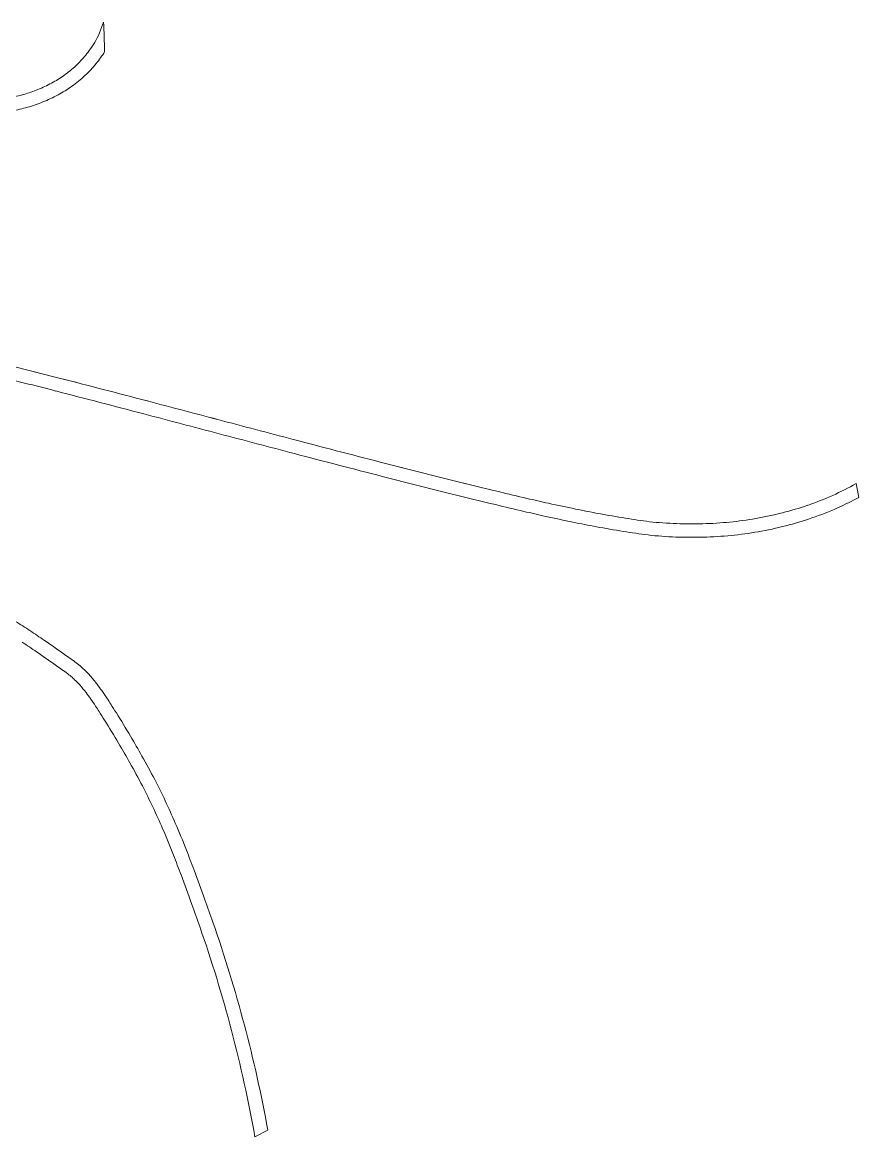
# Model space of a CAD drawing. Header units: millimetres. Extents: x 2241 to 3247, y -916 to -339.
# Drawn here: x 2884.4 to 3246.7, y -894.7 to -412.2 of the extents above; entities that cross this region are included whole.
import ezdxf

# ---------------------------------------------------------------- set-up
doc = ezdxf.new("R2010")
doc.units = ezdxf.units.MM
doc.layers.add('EDGE', color=18, linetype='Continuous', lineweight=0, true_color=0x000000)

msp = doc.modelspace()

# ---------------------------------------------------------------- linework, layer by layer
at = {"layer": 'EDGE'}
msp.add_line((3245.53, -611.94), (3246.67, -617.93), dxfattribs=at)
at = {"layer": 'EDGE', "lineweight": 0}
msp.add_line((2985.18, -894.72), (2990.77, -891.93), dxfattribs=at)
at = {"layer": 'EDGE'}
for centre, radius, start, end in [((2879.34, -399.59), 42.18, 329.3973, 342.6232), ((2347.77, -440.97), 572.55, 1.6071, 2.8813), ((2878.1, -398.86), 43.62, 320.8416, 329.3973), ((2876.71, -397.73), 45.41, 312.8954, 320.8416), ((2878.1, -398.86), 49.42, 320.8416, 328.1831), ((2873.47, -394.24), 50.17, 305.3361, 312.8954), ((2876.71, -397.73), 51.21, 312.8954, 320.8416), ((2869.36, -387.39), 58.18, 292.0091, 298.5171), ((2871.84, -391.94), 53, 298.5171, 305.3361), ((2873.47, -394.24), 55.97, 305.3361, 312.8954), ((2867.9, -383.1), 62.71, 279.9823, 285.938), ((2868.55, -385.37), 60.35, 285.938, 292.0091), ((2869.36, -387.39), 63.97, 292.0091, 298.5171), ((2871.84, -391.94), 58.8, 298.5171, 305.3361), ((2868.55, -385.37), 66.15, 285.938, 292.0091), ((2867.9, -383.1), 68.51, 280.0513, 285.938)]:
    msp.add_arc(centre, radius, start, end, dxfattribs=at)
at = {"layer": 'EDGE', "lineweight": 0}
for centre, radius, start, end in [((1860.1, -4605.28), 4170.87, 75.55707, 75.94137), ((1859.99, -4605.71), 4171.31, 75.55697, 75.94121), ((1860.1, -4605.28), 4165.07, 75.55707, 75.94137), ((830.2, -8604.02), 8300.11, 75.284654, 75.557072), ((829.79, -8605.61), 8301.76, 75.28461, 75.556973), ((830.2, -8604.02), 8294.32, 75.284654, 75.557072), ((-1750.96, -18432.1), 18461.49, 75.180004, 75.284654), ((-1752.89, -18439.43), 18469.06, 75.180009, 75.28461), ((-1750.96, -18432.1), 18455.69, 75.180004, 75.284654), ((7124.24, 15111.77), 16236.64, 255.180004, 255.298994), ((7123.21, 15107.87), 16232.61, 255.180009, 255.299021), ((7124.24, 15111.77), 16242.44, 255.180004, 255.298994), ((4992.4, 6986.27), 7836.14, 255.299021, 255.585793), ((4992.56, 6986.86), 7836.75, 255.298994, 255.58577), ((4992.56, 6986.86), 7842.55, 255.298994, 255.58577), ((4051.21, 3324.31), 4055.16, 255.58579, 255.98443), ((4051.2, 3324.3), 4055.16, 255.58577, 255.98443), ((4051.2, 3324.3), 4060.95, 255.58577, 255.9846), ((13226.44, 40813.52), 42650.79, 256.222549, 256.248569), ((13231.47, 40834.01), 42671.89, 256.222549, 256.248555), ((3184.95, -504.06), 123.72, 294.0684, 299.3171), ((13226.44, 40813.52), 42656.59, 256.222533, 256.248569), ((3310.45, 294.6), 936.17, 256.24857, 256.42419), ((3310.42, 294.47), 936.03, 256.24855, 256.42414), ((3448.61, 866.74), 1524.76, 256.42414, 256.8989), ((3448.59, 866.62), 1524.64, 256.42419, 256.89898), ((3181.1, -495.44), 133.17, 289.0083, 294.0678), ((3181.1, -495.44), 133.17, 289.0094, 294.0684), ((3310.45, 294.6), 941.97, 256.24857, 256.42419), ((3448.59, 866.62), 1530.43, 256.42419, 256.89898), ((3302.67, 239.66), 880.92, 256.89898, 257.52359), ((3302.68, 239.69), 880.95, 256.8989, 257.52348), ((3272.33, 102.53), 740.47, 257.52359, 258.44863), ((3272.34, 102.55), 740.49, 257.52348, 258.44848), ((3179.3, -490.23), 138.67, 284.3321, 289.0083), ((3179.31, -490.23), 138.67, 284.3327, 289.0094), ((3181.1, -495.44), 138.96, 289.0094, 294.0684), ((3184.95, -504.06), 129.52, 294.0684, 298.4588), ((3302.67, 239.66), 886.71, 256.89898, 257.52359), ((3272.33, 102.53), 746.27, 257.52359, 258.44863), ((3233.76, -86.19), 547.85, 258.4485, 259.5239), ((3233.76, -86.21), 547.83, 258.4486, 259.5241), ((3222.69, -146.04), 486.99, 259.5241, 260.8991), ((3222.7, -146.03), 487, 259.5239, 260.899), ((3208.43, -235.08), 396.81, 260.8991, 262.4224), ((3175.5, -473.51), 155.84, 275.6597, 279.8373), ((3176.48, -479.18), 150.08, 279.8373, 284.3321), ((3179.31, -490.23), 144.47, 284.3327, 289.0094), ((3233.76, -86.21), 553.63, 258.4486, 259.5241), ((3222.69, -146.04), 492.79, 259.5241, 260.8991), ((3174.59, -453.32), 176.08, 263.9746, 267.7625), ((3174.37, -459), 170.4, 267.7625, 271.613), ((3174.49, -463.31), 166.08, 271.613, 275.6597), ((3176.48, -479.18), 155.88, 279.8373, 284.3327), ((3208.43, -235.08), 402.61, 260.8991, 262.4336), ((3174.59, -453.32), 181.88, 263.9497, 267.7626), ((3174.37, -459), 176.19, 267.7626, 271.6132), ((3174.49, -463.31), 171.88, 271.6132, 275.6598), ((3175.5, -473.51), 161.64, 275.6598, 279.8373), ((2663.1, -1016.87), 408.56, 56.6466, 57.681), ((2663.64, -1016.04), 407.56, 55.5854, 56.6466), ((2366.1, -1450.36), 934.03, 54.88736, 55.58543), ((2663.64, -1016.04), 401.56, 55.5854, 56.6466), ((2366.1, -1450.36), 928.03, 54.88736, 55.58543), ((2765.95, -881.69), 238.85, 54.1497, 54.8874), ((2864.31, -745.56), 70.91, 52.7525, 54.1497), ((2871.42, -736.21), 59.16, 50.0115, 52.7525), ((2765.95, -881.69), 232.85, 54.1497, 54.8874), ((2864.31, -745.56), 64.91, 52.7525, 54.1497), ((2871.42, -736.21), 53.16, 50.0115, 52.7525), ((2883.65, -721.63), 40.13, 46.5903, 50.0115), ((2883.4, -721.89), 40.49, 41.3302, 46.5903), ((2883.65, -721.63), 34.13, 46.5903, 50.0115), ((2883.4, -721.89), 34.49, 41.3302, 46.5903), ((2861.76, -740.93), 63.32, 37.4486, 41.3302), ((2861.76, -740.93), 69.32, 37.4486, 41.3302), ((2841.43, -756.49), 94.92, 35.3421, 37.4486), ((2841.43, -756.49), 88.92, 35.3421, 37.4486), ((2809.34, -779.26), 134.27, 33.5883, 35.3421), ((2809.34, -779.26), 128.27, 33.5883, 35.3421), ((2785.37, -795.17), 157.03, 32.5497, 33.5883), ((2785.37, -795.17), 163.03, 32.5497, 33.5883), ((2608.82, -907.86), 372.49, 31.8698, 32.5497), ((2608.82, -907.86), 366.49, 31.8698, 32.5497), ((2438.57, -1013.71), 572.96, 30.6905, 31.8698), ((2438.57, -1013.71), 566.96, 30.6905, 31.8698), ((2580.07, -929.72), 408.4, 29.2907, 30.6905), ((2580.07, -929.72), 402.4, 29.2907, 30.6905), ((2623.7, -905.25), 352.39, 27.4405, 29.2907), ((2623.7, -905.25), 358.39, 27.4405, 29.2907), ((2688.97, -871.36), 278.84, 25.3606, 27.4405), ((2688.97, -871.36), 284.84, 25.3606, 27.4405), ((2685.92, -872.8), 282.21, 23.2608, 25.3606), ((2685.92, -872.8), 288.21, 23.2608, 25.3606), ((2572.45, -921.58), 405.72, 21.5095, 23.2608), ((2572.45, -921.58), 411.72, 21.5095, 23.2608), ((2487.5, -955.06), 503.03, 20.4573, 21.5095), ((2487.5, -955.06), 497.03, 20.4573, 21.5095), ((1916.91, -1167.91), 1106.03, 19.75192, 20.45728), ((1916.91, -1167.91), 1112.03, 19.75192, 20.45728), ((1816.15, -1204.09), 1213.08, 19.2692, 19.75192), ((1816.15, -1204.09), 1213.09, 19.26922, 19.75192), ((1816.15, -1204.09), 1219.09, 19.26922, 19.75192), ((2401.41, -999.49), 593.1, 10.17406, 19.2692), ((2401.41, -999.49), 599.1, 10.34278, 19.2692)]:
    msp.add_arc(centre, radius, start, end, dxfattribs=at)

doc.saveas('drawing.dxf')
